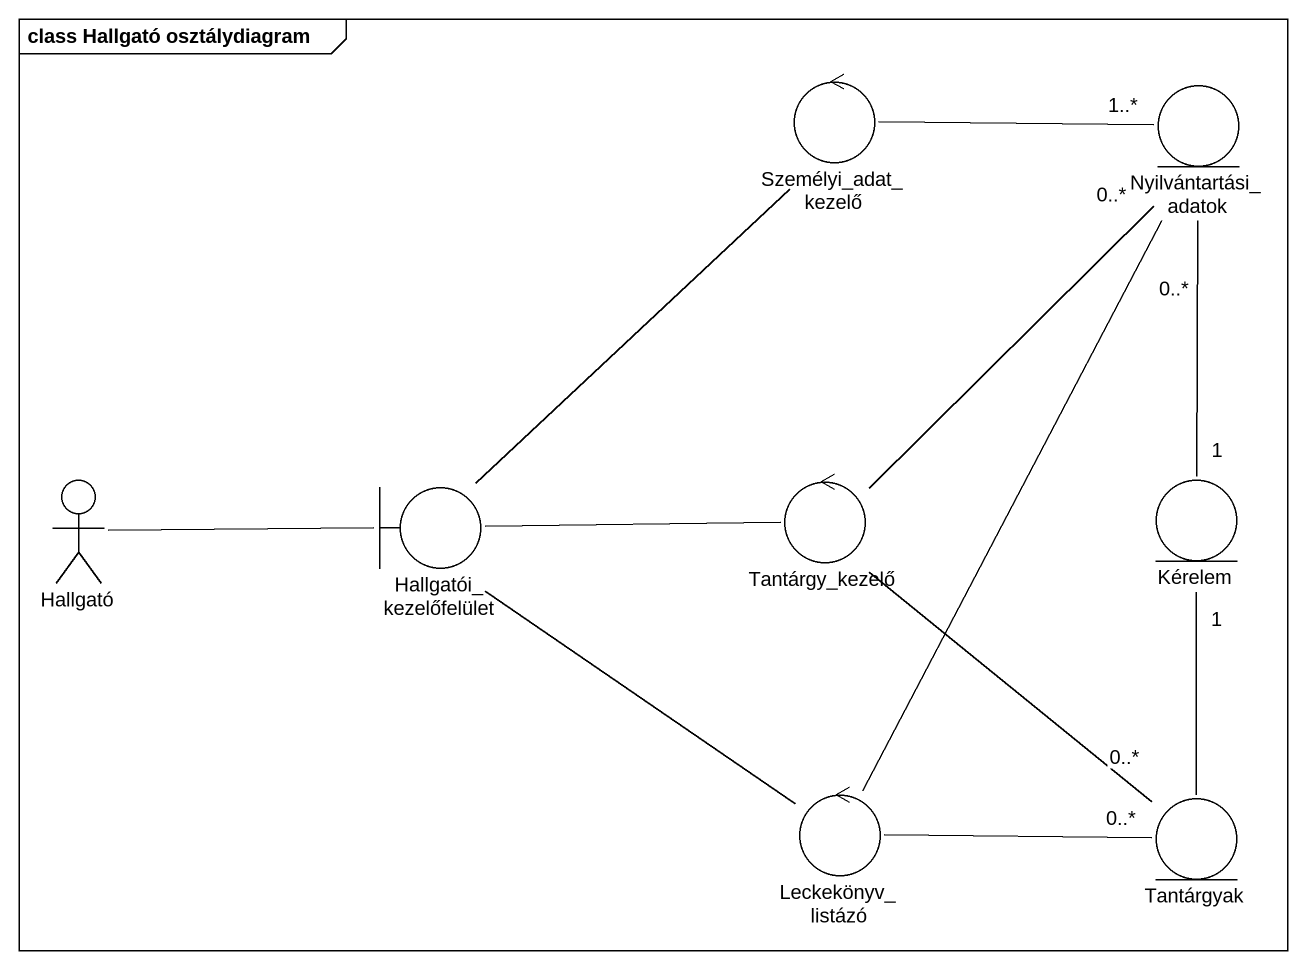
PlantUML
@startuml
mainframe class Hallgató osztálydiagram
control Személyi_adat_kezelő
entity Nyilvántartási_adatok
actor Hallgató
boundary Hallgatói_kezelőfelület
control Tantárgy_kezelő
entity Kérelem
control Leckekönyv_listázó
entity Tantárgyak
Személyi_adat_kezelő -right- "1..*" Nyilvántartási_adatok
Nyilvántartási_adatok -- "1" Kérelem
Hallgató -right- Hallgatói_kezelőfelület
Hallgatói_kezelőfelület -up- Személyi_adat_kezelő
Hallgatói_kezelőfelület -right- Tantárgy_kezelő
Hallgatói_kezelőfelület -- Leckekönyv_listázó
Tantárgy_kezelő -up- "0..*" Nyilvántartási_adatok
Tantárgy_kezelő -- "0..*" Tantárgyak
Leckekönyv_listázó -up- "0..*" Nyilvántartási_adatok
Leckekönyv_listázó -right- "0..*" Tantárgyak
Tantárgyak -up- "1" Kérelem
@enduml
